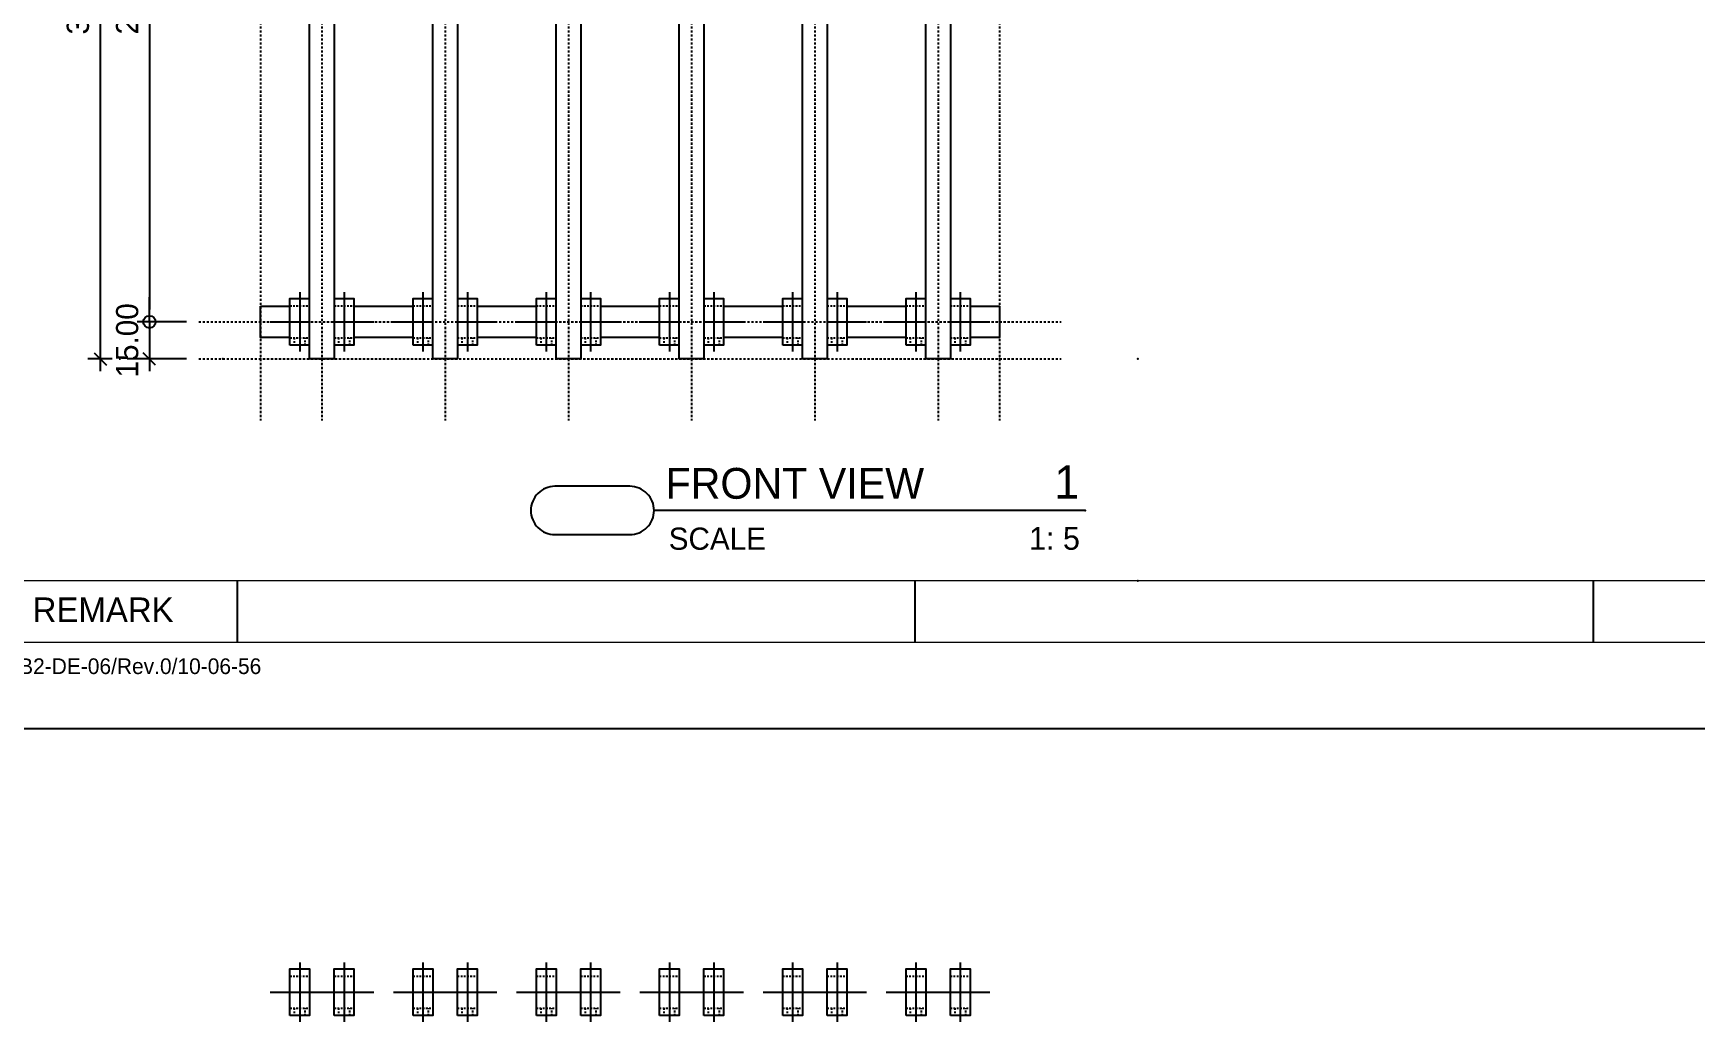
# Model space of a CAD drawing. Header units: millimetres. Extents: x -244126 to 368105, y -173968 to 259060.
# Drawn here: x 2741 to 3415, y 36740 to 37141 of the extents above; entities that cross this region are included whole.
import ezdxf
from ezdxf.enums import TextEntityAlignment as Align

# ---------------------------------------------------------------- set-up
doc = ezdxf.new("R2010")
doc.units = ezdxf.units.MM
doc.header["$MEASUREMENT"] = 0
for name, pattern in [('005_GG_TA_LINE', [13.75, 5, -1.25, 1.25, -1.25, 5]), ('ACAD_ISO04W100', [30, 24, -3, 0, -3]), ('BORDER2', [22.225, 6.35, -3.175, 6.35, -3.175, 0, -3.175]), ('CENTER', [2, 1.25, -0.25, 0.25, -0.25]), ('TA_GL_000.00010', [0.000275, 0.0001, -2.5e-05, 2.5e-05, -2.5e-05, 0.0001]), ('TA_HL_003.00000', [19.5, 10.65, -8.85]), ('TA_L0.25', [1.625, 0.8875, -0.7375]), ('TA_L1', [6.5, 3.55, -2.95])]:
    doc.linetypes.add(name, pattern=pattern)
for name, color, linetype in [('000 - D I M', 6, 'Continuous'), ('000 - GRID', 8, 'CENTER'), ('000 - H A T C H', 8, 'Continuous'), ('000 - SYMBOL CON', 1, 'Continuous'), ('000 - T E X T', 4, 'Continuous'), ('000 - TITLEBLOCK', 4, 'Continuous'), ('000 - WIPEOUT', 250, 'Continuous'), ('001 - ASCESSORIES', 1, 'Continuous'), ('002 - STRUCTURAL STEEL', 4, 'Continuous'), ('A04_TUBE SERIES', 7, 'Continuous')]:
    doc.layers.add(name, color=color, linetype=linetype)
doc.styles.add('BROWALLIA', font='BrowalliaUPC.ttf')
doc.styles.add('century gothic111111', font='CordiaUPC.ttf')
doc.styles.add('Cetury Gothic', font='GOTHIC.TTF')
doc.styles.add('CORDIA', font='cordia.shx')
doc.styles.add('MtXpl_BrowalliaUPC', font='BrowalliaUPC.ttf')
doc.styles.add('TA', font='Cordia New.ttf', dxfattribs={"height": 4.5})
doc.dimstyles.new('DIM C-C', dxfattribs={"dimtxt": 0.18, "dimasz": 0.1, "dimexe": 0.1, "dimexo": 0.1, "dimgap": 0.09, "dimtad": 1, "dimtoh": 1, "dimzin": 0, "dimdsep": 46, "dimtxsty": 'CORDIA', "dimblk": 'ORIGIN', "dimcen": 0.1, "dimdle": 0.1, "dimclrd": 40, "dimclre": 140, "dimclrt": 3, "dimadec": 0, "dimazin": 0, "dimtfac": 1, "dimtix": 1, "dimtmove": 2, "dimatfit": 3, "dimfxl": 1, "dimtolj": 1, "dimtzin": 0, "dimarcsym": 0})
doc.dimstyles.new('DIM C-E', dxfattribs={"dimscale": 2, "dimtxt": 0.18, "dimasz": 0.1, "dimexe": 0.1, "dimexo": 0.1, "dimgap": 0.09, "dimtad": 1, "dimtoh": 1, "dimzin": 0, "dimdsep": 46, "dimtxsty": 'CORDIA', "dimblk1": 'ORIGIN', "dimblk2": 'OBLIQUE', "dimsah": 1, "dimcen": 0.1, "dimdle": 0.1, "dimclrd": 40, "dimclre": 140, "dimclrt": 3, "dimadec": 0, "dimazin": 0, "dimtfac": 1, "dimtix": 1, "dimtmove": 2, "dimatfit": 3, "dimfxl": 1, "dimtolj": 1, "dimtzin": 0, "dimarcsym": 0})
doc.dimstyles.new('DIM E-E', dxfattribs={"dimscale": 2, "dimtxt": 0.18, "dimasz": 0.1, "dimexe": 0.1, "dimexo": 0.1, "dimgap": 0.09, "dimtad": 1, "dimtoh": 1, "dimzin": 0, "dimdsep": 46, "dimtxsty": 'CORDIA', "dimblk": 'OBLIQUE', "dimcen": 0.1, "dimdle": 0.1, "dimclrd": 40, "dimclre": 140, "dimclrt": 3, "dimadec": 0, "dimazin": 0, "dimtfac": 1, "dimtix": 1, "dimtmove": 2, "dimatfit": 3, "dimfxl": 1, "dimtolj": 1, "dimtzin": 0, "dimarcsym": 0})

# ---------------------------------------------------------------- blocks, each defined once
blk = doc.blocks.new('A$Cfd196da9')
at = {"color": 0, "linetype": 'ByBlock', "const_width": 0.1}
blk.add_lwpolyline([(-143.5, -98), (96.5, -98), (96.5, 99), (-143.5, 99)], close=True, dxfattribs=at)
blk = doc.blocks.new('*U1674')
at = {"linetype": '005_GG_TA_LINE'}
blk.add_point((125, 150), dxfattribs=at)
at = {"layer": '000 - T E X T', "color": 3}
for p, q in [((130.74, 60), (130.74, 35)), ((405.94, 35), (405.94, 60)), ((681.14, 35), (681.14, 60))]:
    blk.add_line(p, q, dxfattribs=at)
at = {"layer": '000 - T E X T', "color": 3, "const_width": 0.5}
blk.add_lwpolyline([(25, 60), (1225, 60)], dxfattribs=at)
at = {"layer": '000 - TITLEBLOCK', "color": 250}
blk.add_lwpolyline([(0, 0), (1485, 0), (1485, 1050), (0, 1050)], close=True, dxfattribs=at)
at = {"layer": '000 - T E X T', "color": 3, "xscale": 5, "yscale": 5, "zscale": 5}
blk.add_blockref('A$Cfd196da9', (742.5, 525), dxfattribs=at)
at = {"color": 4, "insert": (47.79, 53.2), "char_height": 10, "width": 570.6175, "attachment_point": 1, "style": 'BROWALLIA'}
blk.add_mtext('{\\fCentury Gothic|b0|i0|c0|p34;REMARK}', dxfattribs=at)
at = {"color": 4, "style": 'TA'}
blk.add_attdef('PAPER_SIZE', text='', height=6.25, dxfattribs=at).set_placement((1421.5, 24.94), align=Align.MIDDLE_RIGHT)
blk.add_attdef('SCALE_SIZE', text='', height=6.25, dxfattribs=at).set_placement((1433.78, 25.07), align=Align.MIDDLE_LEFT)
at = {"layer": '000 - H A T C H', "color": 4, "insert": (27.18, 28.49), "char_height": 6.3569, "attachment_point": 1, "style": 'century gothic111111'}
blk.add_mtext('FM-B2-DE-06/Rev.0/10-06-56', dxfattribs=at)
at = {"layer": '000 - T E X T', "color": 250, "style": 'TA'}
for tag, height, p in [('SUPERLINK', 5, (43.16, 1039.41)), ('NAMEFILE', 5, (43.16, 1029.41)), ('SC', 100, (8.41, 938.03))]:
    blk.add_attdef(tag, text='', height=height, dxfattribs=at).set_placement(p, align=Align.MIDDLE_LEFT)
at = {"layer": '000 - T E X T', "color": 4, "style": 'TA'}
for tag, height, p in [('NAME_JOB_1', 5, (1309.16, 845.63)), ('NAME_JOB_2', 5, (1309.16, 834.72)), ('NAME_PROJECT_1', 7.5, (1234.52, 797.42)), ('NAME_PROJECT_2', 7.5, (1234.52, 778.92)), ('NAME_PROJECT_3', 7.5, (1234.52, 760.42)), ('CODE_VALUE_1', 4.75, (1302.87, 722.8)), ('CODE_VALUE_2', 4.75, (1302.87, 707.8)), ('PART_NAME_VALUE_1', 4.75, (1302.87, 689.69)), ('PART_NAME_VALUE_2', 4.75, (1302.87, 674.69)), ('PART_NAME_VALUE_3', 4.75, (1302.87, 659.69)), ('MATTERIAL_VALUE_1', 9, (1304.89, 642.26)), ('SPEC_VALUE', 9, (1304.89, 621.71)), ('THICKNESS_VALUE', 9, (1304.89, 601.32)), ('COATING_VALUE_1', 9, (1304.89, 581.25)), ('COATING_VALUE_2', 9, (1304.89, 561.18)), ('NAME_TITLE_1', 6, (1236.27, 194.04)), ('NAME_TITLE_2', 6, (1236.27, 177.39)), ('NAME_TITLE_3', 6, (1236.27, 160.74)), ('DRAWING_NO1', 6, (1236.53, 82.29)), ('DRAWING_NO2', 6, (1236.53, 62.29))]:
    blk.add_attdef(tag, text='', height=height, dxfattribs=at).set_placement(p, align=Align.MIDDLE_LEFT)
for tag, p in [('NAME_DAFT', (1383.53, 340.54)), ('NAME_CHECKED', (1383.53, 306.49)), ('NAME_DESIGNER', (1383.53, 273.03)), ('NAME_DESIGN_MGR', (1383.53, 237.79))]:
    blk.add_attdef(tag, text='', height=9, dxfattribs=at).set_placement(p, align=Align.MIDDLE_CENTER)
for tag, p, height in [('REV', (1383.82, 125.62), 9.38), ('NAME_REMARK', (138.21, 43.26), 10)]:
    blk.add_attdef(tag, p, '', height=height, dxfattribs=at)
at = {"layer": '000 - T E X T', "color": 4, "style": 'Cetury Gothic'}
for tag, p in [('SHEET_NO.', (1403.95, 84.99)), ('TOTAL_SHEET_NO.', (1402.41, 44.1))]:
    blk.add_attdef(tag, text='', height=9, dxfattribs=at).set_placement(p, align=Align.CENTER)
blk = doc.blocks.new('*U1509')
at = {"color": 0, "linetype": 'ByBlock', "ltscale": 3}
for points in [[(-120, 0), (-120, -300), (-130, -300), (-130, 0)], [(-70, 0), (-70, -300), (-80, -300), (-80, 0)], [(-20, 0), (-20, -300), (-30, -300), (-30, 0)], [(30, 0), (30, -300), (20, -300), (20, 0)], [(80, 0), (80, -300), (70, -300), (70, 0)], [(130, 0), (130, -300), (120, -300), (120, 0)]]:
    blk.add_wipeout(points, dxfattribs=at).dxf.layer = '000 - WIPEOUT'
at = {"layer": 'A04_TUBE SERIES', "color": 0, "linetype": 'ByBlock', "ltscale": 3}
for points in [[(-120, 0), (-120, -300), (-130, -300), (-130, 0)], [(-70, 0), (-70, -300), (-80, -300), (-80, 0)], [(-20, 0), (-20, -300), (-30, -300), (-30, 0)], [(30, 0), (30, -300), (20, -300), (20, 0)], [(80, 0), (80, -300), (70, -300), (70, 0)], [(130, 0), (130, -300), (120, -300), (120, 0)]]:
    blk.add_lwpolyline(points, close=True, dxfattribs=at)
blk = doc.blocks.new('*U1505')
at = {"color": 0}
blk.add_wipeout([(-150, 6.35), (150, 6.35), (150, -6.35), (-150, -6.35)], dxfattribs=at).dxf.layer = '000 - WIPEOUT'
at = {"layer": '002 - STRUCTURAL STEEL', "color": 0, "linetype": 'ByBlock'}
blk.add_lwpolyline([(-150, 6.35), (150, 6.35), (150, -6.35), (-150, -6.35)], close=True, dxfattribs=at)
blk = doc.blocks.new('000 - FAMELINE_STAINLESS_STEEL_LOCKING_BUSH_(SS-LKB-01)_TOP_VIEW')
at = {"color": 2}
blk.add_wipeout([(-9.5, 4), (9.5, 4), (9.5, -4), (-9.5, -4)], dxfattribs=at).dxf.layer = '000 - WIPEOUT'
at = {"layer": '001 - ASCESSORIES', "linetype": 'TA_L1', "ltscale": 0.2}
for p, q in [((-6.5, 2.25), (-9.5, 2.25)), ((-6.5, 4), (-6.5, -4)), ((6.5, 4), (6.5, -4)), ((-9.5, -2.25), (-6.5, -2.25))]:
    blk.add_line(p, q, dxfattribs=at)
at = {"layer": '001 - ASCESSORIES', "color": 2}
blk.add_lwpolyline([(-9.5, 4), (9.5, 4), (9.5, -4), (-9.5, -4)], close=True, dxfattribs=at)
at = {"layer": 'Defpoints', "color": 250}
for p, q in [((0, 12), (0, -12)), ((12, 0), (-12, 0))]:
    blk.add_line(p, q, dxfattribs=at)
blk = doc.blocks.new('*U1507')
at = {"rotation": 90}
for p in [(-134, 0), (-66, 0), (-16, 0), (34, 0), (84, 0), (134, 0)]:
    blk.add_blockref('000 - FAMELINE_STAINLESS_STEEL_LOCKING_BUSH_(SS-LKB-01)_TOP_VIEW', p, dxfattribs=at)
for p in [(-116, 0), (-84, 0), (-34, 0), (16, 0), (66, 0), (116, 0)]:
    blk.add_blockref('000 - FAMELINE_STAINLESS_STEEL_LOCKING_BUSH_(SS-LKB-01)_TOP_VIEW', p, dxfattribs=at)
blk = doc.blocks.new('*U548')
at = {"color": 3}
blk.add_point((0, -300), dxfattribs=at)
at = {"layer": '000 - GRID', "color": 0, "linetype": 'ByBlock'}
blk.add_line((0, 25), (0, -325), dxfattribs=at)
at = {"layer": '000 - GRID', "color": 0}
blk.add_point((0, 0), dxfattribs=at)
at = {"style": 'TA', "flags": 1}
blk.add_attdef('LOCATION', (6, 6), '', height=4.5, dxfattribs=at)
blk = doc.blocks.new('_Origin')
at = {"color": 0, "linetype": 'ByBlock', "lineweight": -2}
blk.add_line((0, 0), (-1, 0), dxfattribs=at)
blk.add_circle((0, 0), 0.5, dxfattribs=at)
blk = doc.blocks.new('*D1936')
at = {"layer": '000 - D I M', "color": 140, "linetype": 'ACAD_ISO04W100', "lineweight": -2, "transparency": 16777216}
for p, q in [((2802.97, 37294.28), (2782.97, 37294.28)), ((2802.97, 37024.28), (2782.97, 37024.28))]:
    blk.add_line(p, q, dxfattribs=at)
at = {"layer": '000 - D I M', "color": 40, "lineweight": -2, "transparency": 16777216}
blk.add_line((2787.97, 37289.28), (2787.97, 37029.28), dxfattribs=at)
at = {"layer": 'Defpoints', "color": 0, "transparency": 16777216}
for p in [(2807.97, 37294.28), (2787.97, 37024.28), (2807.97, 37024.28)]:
    blk.add_point(p, dxfattribs=at)
at = {"layer": '000 - D I M', "color": 40, "lineweight": -2, "transparency": 16777216, "xscale": 5, "yscale": 5, "zscale": 5}
for p, rotation in [((2787.97, 37294.28), 90), ((2787.97, 37024.28), 270)]:
    blk.add_blockref('_Origin', p, dxfattribs=dict(at, rotation=rotation))
at = {"layer": '000 - D I M', "color": 3, "transparency": 16777216, "insert": (2778.97, 37159.28), "char_height": 9, "attachment_point": 5, "rotation": 90, "style": 'CORDIA'}
blk.add_mtext('\\A1;270.00', dxfattribs=at)
blk = doc.blocks.new('_Oblique')
at = {"color": 0, "linetype": 'ByBlock', "lineweight": -2}
blk.add_line((-0.5, -0.5), (0.5, 0.5), dxfattribs=at)
blk = doc.blocks.new('*D1937')
at = {"layer": '000 - D I M', "color": 40, "lineweight": -2, "transparency": 16777216}
for p, q in [((2787.97, 37029.28), (2787.97, 37034.28)), ((2787.97, 37024.28), (2787.97, 37009.28)), ((2787.97, 37009.28), (2787.97, 37004.28))]:
    blk.add_line(p, q, dxfattribs=at)
at = {"layer": '000 - D I M', "color": 140, "linetype": 'ACAD_ISO04W100', "lineweight": -2, "transparency": 16777216}
for p, q in [((2802.97, 37024.28), (2782.97, 37024.28)), ((2802.97, 37009.28), (2782.97, 37009.28))]:
    blk.add_line(p, q, dxfattribs=at)
at = {"layer": 'Defpoints', "color": 0, "transparency": 16777216}
for p in [(2807.97, 37024.28), (2787.97, 37009.28), (2807.97, 37009.28)]:
    blk.add_point(p, dxfattribs=at)
at = {"layer": '000 - D I M', "color": 40, "lineweight": -2, "transparency": 16777216, "xscale": 5, "yscale": 5, "zscale": 5}
for name, p, rotation in [('_Origin', (2787.97, 37024.28), 270), ('_Oblique', (2787.97, 37009.28), 90)]:
    blk.add_blockref(name, p, dxfattribs=dict(at, rotation=rotation))
at = {"layer": '000 - D I M', "color": 3, "transparency": 16777216, "insert": (2778.97, 37016.78), "char_height": 9, "attachment_point": 5, "rotation": 90, "style": 'CORDIA'}
blk.add_mtext('\\A1;15.00', dxfattribs=at)
blk = doc.blocks.new('*D1938')
at = {"layer": '000 - D I M', "color": 40, "lineweight": -2, "transparency": 16777216}
blk.add_line((2767.97, 37314.28), (2767.97, 37004.28), dxfattribs=at)
at = {"layer": '000 - D I M', "color": 140, "linetype": 'ACAD_ISO04W100', "lineweight": -2, "transparency": 16777216}
for p, q in [((2802.97, 37309.28), (2762.97, 37309.28)), ((2802.97, 37009.28), (2762.97, 37009.28))]:
    blk.add_line(p, q, dxfattribs=at)
at = {"layer": 'Defpoints', "color": 0, "transparency": 16777216}
for p in [(2807.97, 37309.28), (2767.97, 37009.28), (2807.97, 37009.28)]:
    blk.add_point(p, dxfattribs=at)
at = {"layer": '000 - D I M', "color": 40, "lineweight": -2, "transparency": 16777216, "xscale": 5, "yscale": 5, "zscale": 5}
for p, rotation in [((2767.97, 37309.28), 90), ((2767.97, 37009.28), 270)]:
    blk.add_blockref('_Oblique', p, dxfattribs=dict(at, rotation=rotation))
at = {"layer": '000 - D I M', "color": 3, "transparency": 16777216, "insert": (2758.97, 37159.28), "char_height": 9, "attachment_point": 5, "rotation": 90, "style": 'CORDIA'}
blk.add_mtext('\\A1;300.00', dxfattribs=at)
blk = doc.blocks.new('*U864')
at = {"color": 4}
blk.add_line((-4.26, 5.7), (-39.26, 5.7), dxfattribs=at)
at = {"linetype": 'TA_GL_000.00010'}
blk.add_point((0, 18), dxfattribs=at)
for p in [(-4.26, 5.7), (0, 0)]:
    blk.add_point(p)
at = {"layer": '000 - SYMBOL CON', "color": 0, "linetype": 'ByBlock'}
blk.add_lwpolyline([(-47.3, 7.66, 0.414214), (-49.26, 5.7, 0.414214), (-47.3, 3.74), (-41.22, 3.74, 0.414214), (-39.26, 5.7, 0.414214), (-41.22, 7.66)], format="xyb", close=True, dxfattribs=at)
at = {"color": 4, "linetype": 'BORDER2', "style": 'Cetury Gothic'}
blk.add_text('SCALE', height=1.8, dxfattribs=at).set_placement((-38.07, 2.51))
at = {"color": 0, "style": 'TA'}
for tag, p in [('HEADING2', (-38.33, 10.65)), ('HEADING', (-38.33, 6.65))]:
    blk.add_attdef(tag, p, '', height=2.5, dxfattribs=at)
for tag, height, p in [('LO', 2.7, (-4.76, 6.65)), ('SC', 1.85, (-4.7, 2.51))]:
    blk.add_attdef(tag, text='', height=height, dxfattribs=at).set_placement(p, align=Align.RIGHT)
at = {"layer": '000 - T E X T', "color": 0, "style": 'MtXpl_BrowalliaUPC'}
blk.add_attdef('NO.CODE', text='', height=2, dxfattribs=at).set_placement((-44.26, 5.7), align=Align.MIDDLE_CENTER)

msp = doc.modelspace()

# ---------------------------------------------------------------- block references
at = {"color": 2, "linetype": 'TA_HL_003.00000'}
msp.add_blockref('*U1674', (2692.79343, 36859.28063), dxfattribs=at)
at = {"layer": 'A04_TUBE SERIES', "color": 3}
msp.add_blockref('*U1507', (2982.96996, 36752.35904), dxfattribs=at)

# ---------------------------------------------------------------- dimensions: what is measured, and where the dimension line sits
at = {"layer": '000 - D I M', "color": 3}
for base, p1, p2, dimstyle, picture, middle in [((2767.96996, 37009.28063), (2807.96996, 37309.28063), (2807.96996, 37009.28063), 'DIM E-E', '*D1938', (2758.96996, 37159.28063)), ((2787.96996, 37024.28063), (2807.96996, 37294.28063), (2807.96996, 37024.28063), 'DIM C-C', '*D1936', (2778.96996, 37159.28063)), ((2787.96996, 37009.28063), (2807.96996, 37024.28063), (2807.96996, 37009.28063), 'DIM C-E', '*D1937', (2778.96996, 37016.78063))]:
    dim = msp.add_linear_dim(base=base, p1=p1, p2=p2, angle=90, dimstyle=dimstyle, override={"dimscale": 50}, dxfattribs=at)
    dim.commit()
    dim.dimension.update_dxf_attribs({"geometry": picture, "text_midpoint": middle})

# ---------------------------------------------------------------- next in the draw order: block references
at = {"layer": '001 - ASCESSORIES', "color": 1}
msp.add_blockref('*U1505', (2982.96996, 37024.28063), dxfattribs=at)

# ---------------------------------------------------------------- next in the draw order: block references
at = {"color": 0, "linetype": 'TA_L0.25'}
for p in [(2832.96996, 37309.28063), (3132.96996, 37309.28063)]:
    msp.add_blockref('*U548', p, dxfattribs=at)
at = {"layer": 'A04_TUBE SERIES', "color": 3}
msp.add_blockref('*U1507', (2982.96996, 37024.28063), dxfattribs=at)

# ---------------------------------------------------------------- next in the draw order: block references
msp.add_blockref('*U1509', (2982.96996, 37309.28063), dxfattribs=at)

# ---------------------------------------------------------------- next in the draw order: block references
at = {"color": 0, "linetype": 'TA_L0.25'}
for p in [(2857.96996, 37309.28063), (2907.96996, 37309.28063), (2957.96996, 37309.28063), (3007.96996, 37309.28063), (3057.96996, 37309.28063), (3107.96996, 37309.28063)]:
    msp.add_blockref('*U548', p, dxfattribs=at)
at = {"color": 0, "linetype": 'TA_L0.25', "rotation": 90}
for p in [(2832.96996, 37024.28063), (2832.96996, 37009.28063)]:
    msp.add_blockref('*U548', p, dxfattribs=at)
at = {"layer": '000 - T E X T', "xscale": 5, "yscale": 5, "zscale": 5}
msp.add_blockref('*U864', (3189.03377, 36919.28063), dxfattribs=at).add_auto_attribs({'HEADING': 'FRONT VIEW', 'LO': '1', 'SC': '1: 5'})

doc.saveas('drawing.dxf')
